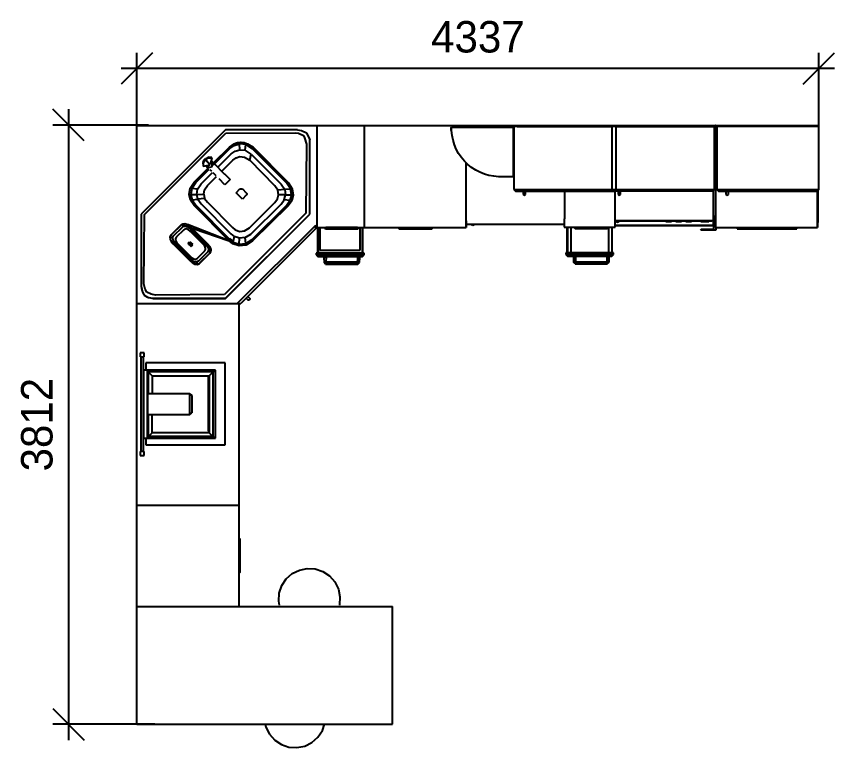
# Model space of a CAD drawing. Header units: millimetres. Extents: x 3103 to 179340, y -10977 to 70536.
# Drawn here: x 15491 to 20695, y 45012 to 49663 of the extents above; entities that cross this region are included whole.
import ezdxf

# ---------------------------------------------------------------- set-up
doc = ezdxf.new("R2010")
doc.units = ezdxf.units.MM
doc.header["$LTSCALE"] = 0.5
doc.linetypes.add('ELGO_LTYPE0', pattern=[0])
doc.layers.add('kuhnja', color=190, linetype='Continuous')
doc.layers.add('MEBEL', color=1, linetype='Continuous')
doc.styles.add('WROMLATS', font='wromlats.shx', dxfattribs={"bigfont": 'bigfont.shx'})
doc.dimstyles.new('juka', dxfattribs={"dimscale": 100, "dimtxt": 2, "dimasz": 2, "dimexe": 1, "dimexo": 1, "dimgap": 1, "dimtad": 1, "dimtoh": 1, "dimdec": 0, "dimzin": 0, "dimdsep": 46, "dimtxsty": 'WROMLATS', "dimblk": 'OBLIQUE', "dimcen": -3, "dimdle": 1, "dimclrd": 256, "dimclre": 256, "dimclrt": 256, "dimadec": 0, "dimazin": 0, "dimtfac": 1, "dimtdec": 0, "dimtix": 1, "dimtmove": 2, "dimatfit": 3, "dimldrblk": 'ORIGIN2', "dimfxl": 1, "dimtvp": 2.5, "dimtolj": 1, "dimtzin": 0, "dimarcsym": 0})

# ---------------------------------------------------------------- blocks, each defined once
blk = doc.blocks.new('m_71')
at = {"layer": 'kuhnja', "linetype": 'ELGO_LTYPE0'}
for p, q in [((86.288261, 370.065403), (90.821743, 371.58134)), ((90.821743, 371.58134), (95.593452, 371.872926)), ((95.593452, 371.872926), (100.277996, 370.920491)), ((79.13413, 363.850474), (82.301807, 367.428494)), ((82.301807, 367.428494), (86.288261, 370.065403)), ((100.277996, 370.920491), (104.556322, 368.788743)), ((104.556322, 368.788743), (108.136749, 365.62314)), ((77.001047, 359.574986), (79.13413, 363.850474)), ((108.136749, 365.62314), (110.775328, 361.639333)), ((-0.044441, 357.930064), (152.560997, 357.930064)), ((50.809812, 357.930064), (50.809812, 357.951069)), ((50.809812, 357.951069), (56.031036, 357.951069)), ((56.031036, 357.951069), (56.031036, 357.930064)), ((76.666164, 357.930064), (77.001047, 359.574986)), ((110.775328, 361.639333), (112.017202, 357.930064)), ((152.560997, 357.930064), (152.560997, 287.513156)), ((-0.106155, 287.513219), (152.560997, 287.513156)), ((60.924959, 226.933241), (60.924959, 287.513193)), ((85.24909, 286.815167), (84.746122, 284.344769)), ((84.746122, 284.344769), (85.037947, 279.576206)), ((120.990419, 286.560083), (120.90497, 286.815167)), ((121.282196, 281.791544), (120.990419, 286.560083)), ((85.037947, 279.576206), (86.554861, 275.045681)), ((120.329189, 277.110052), (121.282196, 281.791544)), ((86.554861, 275.045681), (89.193439, 271.06185)), ((118.196058, 272.834563), (120.329189, 277.110052)), ((89.193439, 271.06185), (92.773867, 267.896223)), ((111.041927, 266.619659), (115.028381, 269.256473)), ((115.028381, 269.256473), (118.196058, 272.834563)), ((61.710214, 266.986108), (60.924959, 267.754293)), ((61.710214, 266.986108), (61.719227, 247.380352)), ((92.773867, 267.896223), (97.052193, 265.764546)), ((97.052193, 265.764546), (101.736736, 264.812088)), ((101.736736, 264.812088), (106.508446, 265.103746)), ((106.508446, 265.103746), (111.041927, 266.619659)), ((60.924959, 246.513033), (61.719227, 247.380352)), ((-0.044441, 226.933241), (60.924959, 226.933241)), ((60.775661, 226.933241), (60.844278, 226.933241)), ((60.775661, 106.46348), (60.775661, 226.933241)), ((1.970577, 194.889689), (1.970577, 197.312403)), ((1.970577, 197.312403), (4.394913, 197.312403)), ((4.394913, 197.312403), (4.394913, 194.889689)), ((4.394913, 194.889689), (1.970577, 194.889689)), ((2.41394, 138.373852), (2.41394, 194.829798)), ((2.41394, 194.829798), (3.97892, 194.829798)), ((3.97892, 194.829798), (3.97892, 138.373852)), ((5.377769, 187.058592), (5.377769, 190.995312)), ((5.377769, 190.995312), (52.667999, 190.995312)), ((52.667999, 190.995312), (52.667999, 141.90712)), ((4.013634, 146.390534), (4.013634, 187.058592)), ((4.013634, 187.058592), (6.307125, 187.058592)), ((6.150532, 187.058592), (46.845388, 187.058592)), ((6.307125, 187.058592), (6.307125, 146.390534)), ((6.307125, 187.058592), (6.612396, 186.753607)), ((6.612396, 186.753607), (6.612396, 172.845459)), ((6.718635, 186.086512), (6.612396, 186.268377)), ((45.468044, 186.086512), (6.718635, 186.086512)), ((6.718635, 172.845459), (6.718635, 186.086512)), ((6.718635, 186.086512), (9.034634, 183.772087)), ((43.152141, 183.772087), (45.468044, 186.086512)), ((46.845388, 187.058592), (45.468044, 186.086512)), ((45.468044, 186.086512), (45.468044, 147.362566)), ((46.845388, 187.058592), (46.845388, 146.390534)), ((9.034634, 183.772087), (9.034634, 172.845459)), ((43.152141, 183.772087), (9.034634, 183.772087)), ((42.58399, 182.800055), (43.152141, 183.772087)), ((42.58399, 150.649071), (42.58399, 182.800055)), ((43.152141, 149.676991), (43.152141, 183.772087)), ((6.325149, 160.564184), (6.325149, 172.845459)), ((6.325149, 172.845459), (31.688166, 172.845459)), ((31.688166, 172.845459), (31.688166, 160.564184)), ((31.688166, 172.845459), (32.705545, 171.828699)), ((31.688166, 160.564184), (32.705545, 161.580896)), ((32.705545, 161.580896), (31.76527, 160.641241)), ((31.688166, 160.564184), (6.325149, 160.564184)), ((6.612396, 146.695471), (6.612396, 160.564184)), ((6.718635, 147.362566), (6.718635, 160.564184)), ((9.034634, 149.676991), (9.034634, 160.564184)), ((6.307125, 146.390534), (6.612396, 146.695471)), ((6.612396, 147.1807), (6.718635, 147.362566)), ((6.718635, 147.362566), (9.034634, 149.676991)), ((45.468044, 147.362566), (6.718635, 147.362566)), ((9.034634, 149.676991), (43.152141, 149.676991)), ((43.152141, 149.676991), (42.58399, 150.649071)), ((45.468044, 147.362566), (43.152141, 149.676991)), ((46.845388, 146.390534), (45.468044, 147.362566)), ((6.307125, 146.390534), (4.013634, 146.390534)), ((5.377769, 141.90712), (5.377769, 146.390534)), ((52.667999, 141.90712), (5.377769, 141.90712)), ((46.845388, 146.390534), (6.307125, 146.390534)), ((16.034365, 146.390534), (46.845388, 146.390534)), ((1.970577, 135.951138), (1.970577, 138.373852)), ((1.970577, 138.373852), (4.394913, 138.373852)), ((4.394913, 138.373852), (4.394913, 135.951138)), ((4.394913, 135.951138), (1.970577, 135.951138)), ((4.364014, 101.557016), (6.962299, 102.921772)), ((4.419613, 101.65534), (6.238842, 102.76804)), ((6.238842, 102.76804), (9.72023, 103.54743)), ((6.962299, 102.921772), (9.664535, 103.449154)), ((9.664535, 103.449154), (52.82793, 103.449154)), ((9.72023, 103.54743), (52.88353, 103.54743)), ((52.82793, 103.449154), (103.185129, 53.124952)), ((52.88353, 103.54743), (103.240776, 53.223229)), ((59.83901, 106.46348), (106.851292, 59.71116)), ((106.851292, 61.786461), (62.061002, 106.46348)), ((65.191746, 103.340674), (65.89961, 104.048014)), ((65.89961, 104.048014), (66.3517, 104.504252)), ((66.207504, 102.327442), (66.914368, 103.033877)), ((67.333746, 104.469919), (66.3517, 104.504252)), ((66.914368, 103.033877), (67.366505, 103.490067)), ((67.366505, 103.490067), (67.333746, 104.469919)), ((2.470589, 96.259976), (3.250599, 99.739075)), ((2.754783, 97.527361), (3.053951, 99.058676)), ((3.053951, 99.058676), (3.130722, 99.204683)), ((3.250599, 99.739075), (4.364014, 101.557016)), ((4.916477, 98.029327), (4.201126, 94.709253)), ((4.369449, 101.559877), (4.419613, 101.65534)), ((5.965233, 99.758053), (4.916477, 98.029327)), ((8.438015, 101.040316), (5.965233, 99.758053)), ((11.017322, 101.520968), (8.438015, 101.040316)), ((52.292299, 101.143599), (11.017322, 101.520968)), ((100.88706, 52.580738), (52.292299, 101.143599)), ((2.470589, 53.124952), (2.470589, 96.259976)), ((4.201126, 94.709253), (4.578876, 53.461361)), ((36.075163, 83.126259), (34.541893, 82.906962)), ((34.56583, 83.018637), (36.1135, 83.239985)), ((35.598135, 81.712246), (36.075163, 83.126259)), ((36.1135, 83.239985), (36.075163, 83.126259)), ((36.075163, 83.126259), (37.364149, 82.528687)), ((36.1135, 83.239985), (37.414646, 82.636738)), ((21.722889, 70.979261), (31.944466, 81.247807)), ((31.944466, 81.15263), (21.818542, 70.979786)), ((23.008013, 70.985603), (31.950712, 79.969311)), ((24.420881, 70.992518), (31.957531, 78.563738)), ((31.944466, 81.247807), (32.952165, 82.125759)), ((32.943249, 82.022381), (31.944466, 81.15263)), ((31.950712, 79.969311), (32.832289, 80.7374)), ((31.957531, 78.563738), (32.700586, 79.211092)), ((32.700586, 79.211092), (33.890343, 79.869413)), ((32.832289, 80.7374), (34.24406, 81.518555)), ((32.943249, 82.022381), (32.924557, 81.805706)), ((34.541893, 82.906962), (32.943249, 82.022381)), ((32.952165, 82.125759), (32.943249, 82.022381)), ((32.952165, 82.125759), (34.56583, 83.018637)), ((33.890343, 79.869413), (35.031509, 80.032635)), ((34.24406, 81.518555), (34.541893, 82.906962)), ((35.598135, 81.712246), (34.24406, 81.518555)), ((35.031509, 80.032635), (35.990858, 79.587889)), ((36.736393, 81.184483), (35.598135, 81.712246)), ((35.990858, 79.587889), (40.55767, 75.089932)), ((42.155266, 75.847435), (36.736393, 81.184483)), ((37.364149, 82.528687), (43.500233, 76.485157)), ((37.414646, 82.636738), (43.608379, 76.536465)), ((107.103205, 77.423143), (108.120537, 78.439808)), ((108.120537, 78.439808), (134.67741, 78.439808)), ((111.732483, 79.087544), (111.784315, 82.00922)), ((112.434816, 79.087544), (111.732483, 79.087544)), ((112.7316, 82.997227), (111.784315, 82.00922)), ((111.784315, 82.00922), (112.434816, 81.739044)), ((112.434816, 81.739044), (113.004637, 82.336331)), ((112.434816, 81.739044), (113.085413, 81.468821)), ((113.137102, 79.087544), (112.434816, 79.087544)), ((112.7316, 82.997227), (131.946564, 83.006239)), ((113.004637, 82.336331), (112.7316, 82.997227)), ((131.695509, 82.336331), (113.004637, 82.336331)), ((113.004637, 82.336331), (113.277578, 81.675387)), ((113.277578, 81.675387), (113.085413, 81.468821)), ((113.085413, 81.468821), (113.137102, 79.087544)), ((113.277578, 81.675387), (131.444406, 81.666374)), ((131.444406, 81.666374), (131.695509, 82.336331)), ((131.755257, 81.401682), (131.444406, 81.666374)), ((131.694221, 79.031515), (131.755257, 81.401682)), ((132.396459, 79.031515), (131.694221, 79.031515)), ((131.946564, 83.006239), (131.695509, 82.336331)), ((131.695509, 82.336331), (132.396459, 81.694079)), ((132.396459, 81.694079), (131.755257, 81.401682)), ((131.946564, 83.006239), (133.037853, 81.986523)), ((133.037853, 81.986523), (132.396459, 81.694079)), ((133.098698, 79.031515), (132.396459, 79.031515)), ((133.037853, 81.986523), (133.098698, 79.031515)), ((134.67741, 78.439808), (135.69479, 77.423143)), ((256.080818, 77.321625), (257.098198, 78.338337)), ((257.098198, 78.338337), (283.655071, 78.338337)), ((260.710144, 78.986025), (260.761881, 81.907702)), ((261.412382, 78.986025), (260.710144, 78.986025)), ((261.709261, 82.895756), (260.761881, 81.907702)), ((260.761881, 81.907702), (261.412382, 81.637526)), ((261.412382, 81.637526), (261.982202, 82.234812)), ((261.412382, 81.637526), (262.063074, 81.367302)), ((262.114715, 78.986025), (261.412382, 78.986025)), ((261.709261, 82.895756), (280.924177, 82.90472)), ((261.982202, 82.234812), (261.709261, 82.895756)), ((280.673122, 82.234812), (261.982202, 82.234812)), ((261.982202, 82.234812), (262.255239, 81.573868)), ((262.255239, 81.573868), (262.063074, 81.367302)), ((262.063074, 81.367302), (262.114715, 78.986025)), ((262.255239, 81.573868), (280.422068, 81.564856)), ((280.422068, 81.564856), (280.673122, 82.234812)), ((280.73287, 81.300163), (280.422068, 81.564856)), ((280.671835, 78.929997), (280.73287, 81.300163)), ((281.374121, 78.929997), (280.671835, 78.929997)), ((280.924177, 82.90472), (280.673122, 82.234812)), ((280.673122, 82.234812), (281.374121, 81.59256)), ((281.374121, 81.59256), (280.73287, 81.300163)), ((280.924177, 82.90472), (282.015514, 81.885004)), ((282.015514, 81.885004), (281.374121, 81.59256)), ((282.076359, 78.929997), (281.374121, 78.929997)), ((282.015514, 81.885004), (282.076359, 78.929997)), ((283.655071, 78.338337), (284.672451, 77.321625)), ((40.98053, 73.437214), (40.551042, 72.332144)), ((40.55767, 75.089932), (40.970564, 74.372196)), ((40.970564, 74.372196), (40.98053, 73.437214)), ((42.147398, 72.57514), (42.657995, 73.886299)), ((42.645216, 74.995804), (42.155266, 75.847435)), ((44.054985, 75.520802), (42.645216, 74.995804)), ((42.657995, 73.886299), (42.645216, 74.995804)), ((42.657995, 73.886299), (44.069528, 74.264431)), ((44.069528, 74.264431), (43.491316, 72.779703)), ((43.500233, 76.485157), (44.054985, 75.520802)), ((43.599462, 72.796154), (44.183016, 74.294853)), ((43.608379, 76.536465), (44.168377, 75.563002)), ((44.168377, 75.563002), (44.054985, 75.520802)), ((44.054985, 75.520802), (44.069528, 74.264431)), ((44.183016, 74.294853), (44.168377, 75.563002)), ((107.103205, 76.401281), (107.103205, 77.423143)), ((135.69479, 77.423143), (107.103205, 77.423143)), ((135.69479, 76.401281), (107.103205, 76.401281)), ((107.782793, 61.104775), (107.782793, 76.091099)), ((107.782793, 76.091099), (108.153725, 76.091099)), ((108.153725, 61.104775), (108.153725, 76.401281)), ((109.252024, 61.104775), (109.252024, 74.630118)), ((109.252024, 74.630118), (133.370685, 74.630118)), ((133.370685, 74.630118), (133.370685, 61.104775)), ((134.606123, 61.104775), (134.606123, 76.401281)), ((134.606123, 76.091099), (134.962654, 76.091099)), ((134.962654, 76.091099), (134.962654, 61.104775)), ((135.69479, 77.423143), (135.69479, 76.401281)), ((256.080818, 76.299811), (256.080818, 77.321625)), ((284.672451, 77.321625), (256.080818, 77.321625)), ((284.672451, 76.299811), (256.080818, 76.299811)), ((256.760406, 61.003256), (256.760406, 75.98958)), ((256.760406, 75.98958), (257.131433, 75.98958)), ((257.131433, 61.003256), (257.131433, 76.299811)), ((257.138729, 61.003256), (257.138729, 76.299811)), ((259.067249, 61.003256), (259.067249, 76.299811)), ((281.669807, 61.100769), (281.669807, 76.299811)), ((283.598232, 61.003256), (283.598232, 76.299811)), ((283.598232, 75.98958), (283.940315, 75.98958)), ((283.940315, 75.98958), (283.940315, 61.003256)), ((284.672451, 77.321625), (284.672451, 76.299811)), ((19.884682, 68.0933), (20.532226, 69.502068)), ((20.63899, 69.516277), (19.997501, 68.120623)), ((20.532226, 69.502068), (21.722889, 70.979261)), ((20.532226, 69.502068), (20.63899, 69.516277)), ((21.818542, 70.979786), (20.63899, 69.516277)), ((20.63899, 69.516277), (20.862818, 69.546127)), ((21.304893, 67.243052), (21.399879, 68.460655)), ((21.399879, 68.460655), (21.966314, 69.693184)), ((21.722889, 70.979261), (21.818542, 70.979786)), ((21.818542, 70.979786), (22.0191, 70.98074)), ((21.966314, 69.693184), (23.008013, 70.985603)), ((22.985506, 67.838383), (23.065567, 68.864584)), ((23.065567, 68.864584), (23.542976, 69.903326)), ((23.542976, 69.903326), (24.420881, 70.992518)), ((26.573276, 59.423113), (55.116033, 69.124079)), ((55.116033, 69.124079), (30.114698, 59.348011)), ((32.454491, 72.393656), (30.696773, 70.414496)), ((30.696773, 70.414496), (32.281589, 72.368908)), ((30.696773, 70.414496), (32.599783, 72.326231)), ((31.988764, 72.171068), (30.696773, 70.414496)), ((33.354282, 71.536017), (30.696773, 70.414496)), ((33.355951, 71.394348), (30.696773, 70.414496)), ((30.696773, 70.414496), (33.290768, 71.226931)), ((33.141708, 71.035242), (30.696773, 70.414496)), ((30.696773, 70.414496), (30.846834, 71.023941)), ((30.696773, 70.414496), (31.388712, 69.733048)), ((30.846834, 71.023941), (31.988764, 72.171068)), ((31.388712, 69.733048), (33.141708, 71.035242)), ((39.567709, 71.066666), (32.031011, 63.495445)), ((32.037878, 62.089872), (40.98053, 71.073628)), ((32.044124, 60.811424), (42.265701, 71.079922)), ((32.281589, 72.368908), (32.454491, 72.393656)), ((32.599783, 72.326231), (33.290768, 71.644831)), ((42.170048, 71.079445), (32.608986, 61.474514)), ((33.290768, 71.644831), (33.354282, 71.536017)), ((33.290768, 71.226931), (33.355951, 71.394348)), ((55.116033, 69.124079), (34.181309, 48.019695)), ((40.551042, 72.332144), (39.567709, 71.066666)), ((40.98053, 71.073628), (42.147398, 72.57514)), ((42.170048, 71.079445), (41.969442, 71.078444)), ((43.491316, 72.779703), (42.170048, 71.079445)), ((42.265701, 71.079922), (42.170048, 71.079445)), ((42.265701, 71.079922), (43.599462, 72.796154)), ((43.599462, 72.796154), (43.264723, 72.74518)), ((57.271814, 70.837069), (55.116033, 69.124079)), ((55.360269, 68.165064), (57.442236, 69.819355)), ((57.536888, 69.253922), (55.496025, 67.632246)), ((61.075115, 72.176695), (57.271814, 70.837069)), ((57.442236, 69.819355), (61.115217, 71.11311)), ((57.442236, 69.819355), (57.536888, 69.253922)), ((58.003664, 66.46657), (57.536888, 69.253922)), ((65.157413, 71.72451), (61.075115, 72.176695)), ((61.115217, 71.11311), (61.247301, 67.60912)), ((61.115217, 71.11311), (65.057659, 70.67647)), ((65.057659, 70.67647), (64.728832, 67.223454)), ((65.057659, 70.67647), (68.893528, 68.224049)), ((69.129419, 69.185162), (65.157413, 71.72451)), ((90.247631, 48.26417), (69.129419, 69.185162)), ((19.776201, 66.701508), (19.884682, 68.0933)), ((19.889974, 66.741848), (19.776201, 66.701508)), ((19.776201, 66.701508), (20.379448, 65.523481)), ((19.997501, 68.120623), (19.889974, 66.741848)), ((19.889974, 66.741848), (21.304893, 67.243052)), ((20.48769, 65.574741), (19.889974, 66.741848)), ((20.379448, 65.523481), (26.573276, 59.423113)), ((26.623773, 59.531212), (20.48769, 65.574741)), ((21.304893, 67.243052), (21.832752, 66.212368)), ((21.832752, 66.212368), (27.25153, 60.875321)), ((23.430395, 66.969776), (22.985506, 67.838383)), ((27.997255, 62.471867), (23.430395, 66.969776)), ((35.142946, 47.783852), (55.360269, 68.165064)), ((38.311052, 47.006941), (56.165123, 65.005636)), ((56.165123, 65.005636), (58.003664, 66.46657)), ((61.247301, 67.60912), (58.003664, 66.46657)), ((64.728832, 67.223454), (61.247301, 67.60912)), ((64.728832, 67.223454), (68.116379, 65.057802)), ((68.116379, 65.057802), (86.126947, 47.215462)), ((68.893528, 68.224049), (89.288092, 48.019934)), ((26.573276, 59.423113), (27.40941, 58.917618)), ((26.720047, 59.473038), (26.623773, 59.531212)), ((27.25153, 60.875321), (27.983093, 60.433054)), ((27.40941, 58.917618), (28.571653, 58.829975)), ((27.983093, 60.433054), (27.752447, 59.823895)), ((27.983093, 60.433054), (28.999948, 60.356379)), ((28.613758, 62.099123), (27.997255, 62.471867)), ((28.571653, 58.829975), (30.114698, 59.348011)), ((29.470682, 62.034464), (28.613758, 62.099123)), ((28.999948, 60.356379), (28.966284, 60.236454)), ((28.999948, 60.356379), (30.349874, 60.80966)), ((30.608415, 62.416506), (29.470682, 62.034464)), ((30.114698, 59.348011), (32.044124, 60.811424)), ((30.349874, 60.80966), (32.037878, 62.089872)), ((32.031011, 63.495445), (30.608415, 62.416506)), ((42.074108, 46.084118), (57.121038, 61.252976)), ((57.121038, 61.252976), (58.670521, 62.484217)), ((58.670521, 62.484217), (61.40418, 63.447046)), ((61.40418, 63.447046), (64.33835, 63.122034)), ((64.33835, 63.122034), (67.193222, 61.296892)), ((67.193222, 61.296892), (82.372093, 46.259785)), ((106.851292, 61.104775), (135.64949, 61.104775)), ((107.428353, -0.05703), (107.428353, 61.104775)), ((111.978769, 61.104775), (112.7316, 61.889982)), ((112.7316, 61.889982), (131.946564, 61.898947)), ((112.7316, 61.889982), (113.004637, 61.229038)), ((113.004637, 61.229038), (112.886047, 61.104775)), ((131.695509, 61.229038), (113.004637, 61.229038)), ((113.004637, 61.229038), (113.055944, 61.104775)), ((131.648922, 61.104775), (131.695509, 61.229038)), ((131.946564, 61.898947), (131.695509, 61.229038)), ((131.695509, 61.229038), (131.831121, 61.104775)), ((131.946564, 61.898947), (132.796478, 61.104775)), ((135.64949, -0.05703), (135.64949, 61.197376)), ((135.64949, 61.197376), (196.645117, 61.197329)), ((155.797243, 61.197376), (156.565904, 61.98206)), ((156.565904, 61.98206), (176.184559, 61.991119)), ((156.565904, 61.98206), (156.844616, 61.321545)), ((156.844616, 61.321545), (156.723595, 61.197376)), ((175.928306, 61.321545), (156.844616, 61.321545)), ((156.844616, 61.321545), (156.897068, 61.197376)), ((175.880718, 61.197329), (175.928306, 61.321545)), ((176.184559, 61.991119), (175.928306, 61.321545)), ((175.928306, 61.321545), (176.06678, 61.197329)), ((176.184559, 61.991119), (177.052402, 61.197329)), ((196.645117, 61.197329), (196.645117, 22.529134)), ((196.645117, 57.198286), (196.645117, 61.116696)), ((196.645117, 61.116696), (196.645117, 59.201002)), ((196.645117, 59.201002), (255.185032, 59.200955)), ((200.56715, 59.985685), (199.850845, 59.325171)), ((199.850845, 59.201002), (199.850845, 59.325171)), ((200.65279, 59.994698), (200.56715, 59.985685)), ((201.368713, 59.325171), (200.65279, 59.994698)), ((201.368713, 59.201002), (201.368713, 59.325171)), ((255.185032, 55.887938), (255.185032, 61.003256)), ((255.185032, 61.003256), (285.652637, 61.003256)), ((260.956335, 61.003256), (261.709261, 61.788464)), ((261.709261, 61.788464), (280.924177, 61.797428)), ((261.709261, 61.788464), (261.982202, 61.12752)), ((261.982202, 61.12752), (261.863661, 61.003256)), ((280.673122, 61.12752), (261.982202, 61.12752)), ((261.982202, 61.12752), (262.033558, 61.003256)), ((280.626535, 61.003256), (280.673122, 61.12752)), ((280.924177, 61.797428), (280.673122, 61.12752)), ((280.673122, 61.12752), (280.808782, 61.003256)), ((280.924177, 61.797428), (281.774092, 61.003256)), ((285.652637, 61.003256), (285.652637, 39.410496)), ((343.946361, 60.095072), (285.652637, 60.095072)), ((285.652637, 59.840345), (344.244337, 59.840345)), ((337.089443, 62.835455), (336.863851, 62.491131)), ((336.863851, 62.491131), (337.089443, 62.067032)), ((345.756721, 62.835455), (337.089443, 62.835455)), ((337.089443, 62.067032), (344.487381, 62.067032)), ((344.244337, 59.840345), (343.946361, 60.095072)), ((344.244337, 56.989575), (344.244337, 59.840345)), ((344.487381, 62.067032), (344.487381, 54.354906)), ((345.546484, 0.155163), (345.546484, 61.157322)), ((345.546484, 61.157322), (406.542063, 61.157274)), ((345.756721, 61.157322), (345.756721, 62.835455)), ((358.574104, 61.157322), (358.574104, 61.870003)), ((358.574104, 61.870003), (376.335716, 61.870003)), ((376.335716, 61.870003), (361.954164, 61.870003)), ((376.335716, 61.870003), (394.097328, 61.870003)), ((394.097328, 61.870003), (394.097328, 61.157274)), ((406.542063, 61.157274), (406.542063, 39.196253)), ((406.542063, 57.159472), (406.542063, 61.076593)), ((255.312013, 55.201912), (255.312013, 55.887938)), ((255.312013, 39.422321), (255.312013, 55.397129)), ((285.652637, 56.989575), (344.301367, 56.989575)), ((286.015606, 56.989575), (286.015606, 57.178116)), ((286.015606, 57.178116), (343.304968, 57.178116)), ((286.051226, 57.415295), (287.04648, 57.906532)), ((286.051226, 57.178116), (286.051226, 57.415295)), ((287.04648, 57.906532), (288.041687, 57.415295)), ((288.041687, 57.415295), (288.041687, 57.178116)), ((315.900469, 57.178116), (315.900469, 57.505035)), ((315.900469, 57.505035), (316.484833, 57.505035)), ((316.484833, 57.505035), (316.484833, 57.178116)), ((316.484833, 57.505035), (318.167543, 57.505035)), ((318.167543, 57.505035), (318.167543, 57.178116)), ((318.167543, 57.505035), (319.26589, 57.505035)), ((319.26589, 57.505035), (319.26589, 57.178116)), ((321.87624, 57.178116), (321.87624, 57.505035)), ((321.87624, 57.505035), (322.460604, 57.505035)), ((322.460604, 57.505035), (322.460604, 57.178116)), ((322.460604, 57.505035), (324.143314, 57.505035)), ((324.143314, 57.505035), (324.143314, 57.178116)), ((324.143314, 57.505035), (325.241661, 57.505035)), ((325.241661, 57.505035), (325.241661, 57.178116)), ((327.852011, 57.178116), (327.852011, 57.505035)), ((327.852011, 57.505035), (328.436422, 57.505035)), ((328.436422, 57.505035), (328.436422, 57.178116)), ((328.436422, 57.505035), (330.119133, 57.505035)), ((330.119133, 57.505035), (330.119133, 57.178116)), ((330.119133, 57.505035), (331.21748, 57.505035)), ((331.21748, 57.505035), (331.21748, 57.178116)), ((336.80954, 57.178116), (336.80954, 57.562876)), ((336.80954, 57.562876), (341.616201, 57.562876)), ((341.616201, 57.562876), (341.616201, 57.178116)), ((343.304968, 57.178116), (343.304968, 56.989575)), ((344.301367, 56.989575), (344.301367, 38.765049)), ((406.542063, 58.436918), (406.554651, 58.451557)), ((406.554651, 58.451557), (406.542063, 58.451557)), ((406.554651, 58.451557), (406.856823, 58.099938)), ((406.856823, 58.099938), (406.856823, 38.881826)), ((52.82793, 2.800751), (2.470589, 53.124952)), ((4.578876, 53.461361), (53.173542, 4.898548)), ((101.264715, 11.332846), (100.88706, 52.580738)), ((103.185129, 53.124952), (103.185129, 11.09519)), ((103.240776, 53.223229), (103.240776, 8.709436)), ((345.546484, 50.954771), (345.528412, 50.954771)), ((31.935167, 44.792414), (31.127977, 41.381073)), ((34.181309, 48.019695), (31.935167, 44.792414)), ((32.194233, 41.372728), (32.973766, 44.667149)), ((32.973766, 44.667149), (35.142946, 47.783852)), ((32.973766, 44.667149), (36.395454, 44.254589)), ((36.395454, 44.254589), (35.706997, 41.345263)), ((36.395454, 44.254589), (38.311052, 47.006941)), ((40.459633, 43.764496), (36.395454, 44.254589)), ((40.459633, 43.764496), (42.074108, 46.084118)), ((62.994766, 44.19179), (59.195328, 40.361595)), ((65.294504, 41.913509), (62.994766, 44.19179)), ((82.372093, 46.259785), (83.951998, 44.070768)), ((83.951998, 44.070768), (84.604549, 41.570139)), ((86.126947, 47.215462), (88.001585, 44.617987)), ((91.410923, 45.078755), (88.001585, 44.617987)), ((88.001585, 44.617987), (88.775873, 41.650868)), ((89.288092, 48.019934), (91.410923, 45.078755)), ((92.445707, 45.218611), (90.247631, 48.26417)), ((92.287683, 41.718817), (91.410923, 45.078755)), ((93.353653, 41.739416), (92.445707, 45.218611)), ((31.127977, 41.381073), (31.783485, 37.64801)), ((32.194233, 41.372728), (35.706997, 41.345263)), ((32.827282, 37.767553), (32.194233, 41.372728)), ((35.706997, 41.345263), (36.266041, 38.161516)), ((35.706997, 41.345263), (39.879465, 41.312552)), ((39.879465, 41.312552), (40.459633, 43.764496)), ((39.879465, 41.312552), (40.350628, 38.629389)), ((59.195328, 40.361595), (61.495113, 38.083315)), ((63.021421, 38.089752), (65.301132, 40.387964)), ((65.533876, 41.581869), (65.294504, 41.913509)), ((65.301132, 40.387964), (65.570593, 40.799952)), ((65.632725, 41.202974), (65.533876, 41.581869)), ((65.570593, 40.799952), (65.632725, 41.202974)), ((84.604549, 41.570139), (84.194231, 38.910103)), ((88.775873, 41.650868), (84.604549, 41.570139)), ((88.288975, 38.494587), (88.775873, 41.650868)), ((88.775873, 41.650868), (92.287683, 41.718817)), ((92.287683, 41.718817), (91.736364, 38.144779)), ((92.782736, 38.03854), (93.353653, 41.739416)), ((225.168609, 38.402557), (226.185894, 39.419365)), ((230.678606, 41.421366), (231.39596, 42.090035)), ((230.678606, 39.419794), (230.678606, 41.421366)), ((231.39596, 42.090035), (232.113361, 41.421366)), ((232.113361, 41.421366), (232.113361, 40.780401)), ((232.113361, 40.780401), (232.113361, 39.419937)), ((286.210823, 38.408709), (285.193348, 39.425325)), ((287.386703, 41.42642), (288.104057, 42.094803)), ((287.386703, 39.410687), (287.386703, 41.42642)), ((288.104057, 42.094803), (288.821459, 41.42642)), ((288.821459, 41.42642), (288.821459, 40.785694)), ((288.821459, 40.785694), (288.821459, 39.41083)), ((344.666672, 38.399744), (343.649483, 39.416361)), ((346.283293, 38.407421), (347.300577, 39.424181)), ((351.793241, 41.426182), (352.510643, 42.094851)), ((351.793241, 39.424658), (351.793241, 41.426182)), ((352.510643, 42.094851), (353.227997, 41.426182)), ((353.227997, 41.426182), (353.227997, 40.785217)), ((353.227997, 40.785217), (353.227997, 39.424801)), ((407.325458, 38.413572), (406.307983, 39.430142)), ((31.783485, 37.64801), (34.240055, 34.013081)), ((36.266041, 38.161516), (32.827282, 37.767553)), ((32.827282, 37.767553), (35.199642, 34.257174)), ((35.199642, 34.257174), (43.236637, 26.295185)), ((36.266041, 38.161516), (38.36112, 35.061455)), ((38.36112, 35.061455), (45.214605, 28.271961)), ((40.350628, 38.629389), (42.116308, 36.01675)), ((42.116308, 36.01675), (47.564077, 30.619812)), ((52.51646, 35.569), (49.123716, 32.17845)), ((55.632305, 32.455206), (52.51646, 35.569)), ((61.495113, 38.083315), (63.021421, 38.089752)), ((82.416057, 36.190748), (67.369127, 21.021843)), ((68.325043, 17.269182), (86.179066, 35.267925)), ((89.347172, 34.490967), (69.129419, 14.109802)), ((69.374084, 13.150835), (90.308809, 34.255123)), ((84.194231, 38.910103), (82.416057, 36.190748)), ((88.288975, 38.494587), (84.194231, 38.910103)), ((86.179066, 35.267925), (88.288975, 38.494587)), ((91.155004, 38.203764), (88.288975, 38.494587)), ((91.736364, 38.144779), (89.347172, 34.490967)), ((90.308809, 34.255123), (92.782736, 38.03854)), ((91.736364, 38.144779), (91.155004, 38.203764)), ((92.782736, 38.03854), (91.736364, 38.144779)), ((225.168609, 38.402557), (286.210823, 38.408709)), ((225.168609, 0.74811), (225.168609, 38.402557)), ((283.624792, 38.393593), (344.666672, 38.399744)), ((283.624792, 0.752926), (283.624792, 38.393593)), ((286.210823, 38.408709), (286.210823, 0.74811)), ((344.666672, 0.752926), (344.666672, 38.399744)), ((346.283293, 38.407421), (407.325458, 38.413572)), ((346.283293, 0.752974), (346.283293, 38.407421)), ((407.325458, 38.413572), (407.325458, 0.752974)), ((34.240055, 34.013081), (42.636299, 25.695229)), ((45.334959, 28.392172), (47.039461, 30.09553)), ((52.239513, 29.064703), (55.632305, 32.455206)), ((224.854469, 30.796766), (218.833399, 30.796766)), ((224.854469, 30.796766), (224.854469, 1.163626)), ((39.597797, 24.403143), (39.848089, 24.478102)), ((39.848089, 24.478102), (39.681387, 22.384834)), ((39.848089, 24.478102), (43.759775, 23.623896)), ((41.175079, 24.188328), (41.490602, 24.523878)), ((41.202211, 24.182415), (42.436075, 25.415421)), ((41.477394, 24.537087), (41.491985, 24.522495)), ((41.922855, 24.198294), (42.44442, 24.733782)), ((42.436075, 25.415421), (43.08486, 25.032091)), ((42.436075, 25.415421), (43.36462, 25.060511)), ((42.44442, 24.733782), (43.11471, 25.046015)), ((43.11471, 25.046015), (43.831777, 25.087643)), ((43.591452, 26.649809), (44.459343, 27.517128)), ((43.831777, 25.087643), (44.486475, 24.852133)), ((44.486475, 24.852133), (44.979, 24.375486)), ((45.963192, 22.792482), (52.209949, 29.035091)), ((48.344087, 25.171757), (56.371689, 17.219114)), ((50.693464, 27.519655), (57.295132, 20.979691)), ((52.209949, 29.035091), (52.239513, 29.064703)), ((39.431095, 22.309876), (39.597797, 24.403143)), ((40.597534, 20.622158), (39.431095, 22.309876)), ((39.681387, 22.384834), (40.847778, 20.697069)), ((39.991617, 21.498871), (40.040827, 20.881844)), ((40.040827, 20.881844), (40.075636, 20.68286)), ((40.075636, 20.68286), (40.96117, 19.915867)), ((40.847778, 20.697069), (40.597534, 20.622158)), ((43.759775, 23.623896), (40.847778, 20.697069)), ((40.864849, 20.349217), (40.936613, 20.600128)), ((42.575598, 19.204855), (40.864849, 20.349217)), ((43.801117, 23.553705), (40.936613, 20.600128)), ((40.936613, 20.600128), (42.647362, 19.455814)), ((40.96117, 19.915867), (41.010189, 19.913101)), ((41.010189, 19.913101), (41.48817, 19.932318)), ((41.854334, 24.040032), (41.922855, 24.198294)), ((42.088222, 21.94376), (42.166376, 21.868134)), ((42.647362, 19.455814), (44.734812, 19.651222)), ((44.734812, 19.651222), (43.801117, 23.553705)), ((44.399214, 21.801949), (44.238186, 21.726894)), ((44.368648, 21.181584), (45.741033, 22.553063)), ((44.92073, 22.337389), (44.399214, 21.801949)), ((44.734812, 19.651222), (44.663048, 19.400263)), ((45.214033, 23.014546), (44.92073, 22.337389)), ((44.979, 24.375486), (45.234489, 23.73023)), ((45.234489, 23.73023), (45.214033, 23.014546)), ((45.217991, 23.771811), (45.856905, 23.394346)), ((45.741033, 22.553063), (46.201897, 23.049641)), ((45.773172, 22.587681), (55.358267, 13.092089)), ((46.366024, 23.195076), (55.594206, 14.053059)), ((57.295132, 20.979691), (59.187841, 19.574928)), ((59.187841, 19.574928), (61.516189, 18.831682)), ((64.295244, 19.092417), (67.369127, 21.021843)), ((67.369127, 21.021843), (68.325043, 17.269182)), ((44.663048, 19.400263), (42.575598, 19.204855)), ((56.371689, 17.219114), (58.617449, 15.55233)), ((58.617449, 15.55233), (61.380195, 14.670372)), ((61.380195, 14.670372), (61.265755, 11.167002)), ((61.380195, 14.670372), (64.677715, 14.979792)), ((61.516189, 18.831682), (64.295244, 19.092417)), ((68.325043, 17.269182), (64.677715, 14.979792)), ((64.677715, 14.979792), (64.999723, 11.517334)), ((55.358267, 13.092089), (57.991552, 11.137724)), ((55.594206, 14.053059), (58.137274, 12.165642)), ((57.991552, 11.137724), (58.124781, 11.09519)), ((58.137274, 12.165642), (61.265755, 11.167002)), ((64.999723, 11.517334), (61.265755, 11.167002)), ((69.129419, 14.109802), (64.999723, 11.517334)), ((66.09931, 11.09519), (69.374084, 13.150835)), ((100.092316, 7.526732), (101.264715, 11.332846)), ((53.173542, 4.898548), (94.448519, 4.521132)), ((96.558189, 4.884958), (99.500608, 6.284094)), ((99.500608, 6.284094), (100.092316, 7.526732)), ((101.291847, 4.692841), (103.240776, 8.709436)), ((101.347446, 4.791164), (102.669287, 7.526732)), ((-0.044441, 0.155163), (406.542063, 0.155163)), ((95.99123, 2.800751), (52.82793, 2.800751)), ((94.448519, 4.521132), (96.558189, 4.884958)), ((95.99123, 2.800751), (98.201084, 3.201437)), ((98.201084, 3.201437), (101.291847, 4.692841)), ((101.336861, 4.786015), (101.347446, 4.791164)), ((187.89978, 3.308678), (187.600279, 2.991057)), ((187.600279, 2.991057), (187.606144, 1.458407)), ((187.606144, 1.458407), (187.612867, 2.991057)), ((187.606144, 1.458407), (187.905168, 1.140547)), ((187.612867, 2.991057), (187.90164, 3.297091)), ((187.90164, 3.308678), (187.89978, 3.308678)), ((224.854469, 1.163626), (187.90164, 1.163626)), ((187.905168, 1.140547), (187.905168, 1.163626)), ((187.905168, 1.140547), (224.880743, 1.140547)), ((194.316387, -0.05703), (194.316387, 1.140547)), ((224.880743, 1.140547), (224.880743, 3.305674)), ((286.210823, 0.74811), (225.168609, 0.74811)), ((227.176618, 0.74811), (284.093618, 0.74811)), ((227.303791, 0.710249), (227.303791, 0.74811)), ((344.666672, 0.752926), (283.624792, 0.752926)), ((286.210823, 0.752926), (342.549801, 0.752926)), ((342.531824, 0.752926), (342.531824, 0.715017)), ((342.584658, 0.752926), (344.666672, 0.752926)), ((345.855522, 0.155163), (345.546484, 0.155163)), ((407.325458, 0.752974), (346.283293, 0.752974)), ((406.542063, 0.155163), (406.542063, 0.752974))]:
    blk.add_line(p, q, dxfattribs=at)
at = {"layer": 'kuhnja'}
for p, q in [((-0.044441, 357.930064), (-0.044441, 0.155163)), ((32.705545, 161.580896), (32.705545, 171.828699)), ((-0.044441, 106.46348), (62.061002, 106.46348)), ((106.851292, 61.786461), (106.851292, 59.71116)), ((344.487381, 54.354906), (345.546484, 54.354906)), ((226.185894, 39.419365), (285.193348, 39.425325)), ((343.649483, 39.416361), (285.193348, 39.425325)), ((347.300577, 39.424181), (406.307983, 39.430142))]:
    blk.add_line(p, q, dxfattribs=at)
at = {"layer": 'kuhnja', "linetype": 'Continuous'}
for centre, radius, start, end in [((217.061807, 1.643531), 29.207013, 86.52251109, 176.75445512), ((62.092347, 20.059538), 9.819128, 245.31474039, 294.08410789)]:
    blk.add_arc(centre, radius, start, end, dxfattribs=at)
blk = doc.blocks.new('_Oblique')
at = {"color": 0, "lineweight": -2}
blk.add_line((-0.5, -0.5), (0.5, 0.5), dxfattribs=at)
blk = doc.blocks.new('*D739')
at = {"layer": 'Defpoints', "color": 0, "transparency": 16777216}
for p in [(16257.7, 49332.2), (16257.7, 48839), (20594.9, 48839)]:
    blk.add_point(p, dxfattribs=at)
at = {"layer": 'MEBEL', "lineweight": -2, "transparency": 16777216}
for p, q in [((16257.7, 48939), (16257.7, 49432.2)), ((20594.9, 48939), (20594.9, 49432.2)), ((20694.9, 49332.2), (16157.7, 49332.2))]:
    blk.add_line(p, q, dxfattribs=at)
at = {"layer": 'MEBEL', "lineweight": -2, "transparency": 16777216, "xscale": 200, "yscale": 200, "zscale": 200, "rotation": 180}
blk.add_blockref('_Oblique', (16257.7, 49332.2), dxfattribs=at)
at = {"layer": 'MEBEL', "lineweight": -2, "transparency": 16777216, "xscale": 200, "yscale": 200, "zscale": 200}
blk.add_blockref('_Oblique', (20594.9, 49332.2), dxfattribs=at)
at = {"layer": 'MEBEL', "transparency": 16777216, "insert": (18426.3, 49532.2), "char_height": 200, "attachment_point": 5, "style": 'WROMLATS'}
blk.add_mtext('\\A1;4337', dxfattribs=at)
blk = doc.blocks.new('_Origin2')
at = {"color": 0, "linetype": 'ByBlock', "lineweight": -2}
blk.add_line((-0.5, 0), (-1, 0), dxfattribs=at)
for radius in [0.5, 0.25]:
    blk.add_circle((0, 0), radius, dxfattribs=at)
blk = doc.blocks.new('*D740')
at = {"layer": 'Defpoints', "color": 0, "transparency": 16777216}
for p in [(16432.1, 48972.2), (15822.3, 45160.3), (16472.2, 45160.3)]:
    blk.add_point(p, dxfattribs=at)
at = {"layer": 'MEBEL', "lineweight": -2, "transparency": 16777216}
for p, q in [((15822.3, 49072.2), (15822.3, 45060.3)), ((16332.1, 48972.2), (15722.3, 48972.2)), ((16372.2, 45160.3), (15722.3, 45160.3))]:
    blk.add_line(p, q, dxfattribs=at)
at = {"layer": 'MEBEL', "lineweight": -2, "transparency": 16777216, "xscale": 200, "yscale": 200, "zscale": 200}
for p, rotation in [((15822.3, 48972.2), 90), ((15822.3, 45160.3), 270)]:
    blk.add_blockref('_Oblique', p, dxfattribs=dict(at, rotation=rotation))
at = {"layer": 'MEBEL', "transparency": 16777216, "insert": (15622.3, 47066.3), "char_height": 200, "attachment_point": 5, "rotation": 90, "style": 'WROMLATS'}
blk.add_mtext('\\A1;3812', dxfattribs=at)

msp = doc.modelspace()

# ---------------------------------------------------------------- block references
at = {"layer": 'MEBEL', "xscale": -10.6479999999865, "yscale": 10.6479999999865, "zscale": 10.648, "rotation": 180}
msp.add_blockref('m_71', (16257.7, 48971.6), dxfattribs=at)

# ---------------------------------------------------------------- dimensions: what is measured, and where the dimension line sits
at = {"layer": 'MEBEL'}
dim = msp.add_linear_dim(base=(16257.7, 49332.2), p1=(20594.9, 48839), p2=(16257.7, 48839), dimstyle='juka', dxfattribs=at)
dim.commit()
dim.dimension.update_dxf_attribs({"geometry": '*D739', "text_midpoint": (18426.3, 49532.2)})
dim = msp.add_linear_dim(base=(15822.3, 45160.3), p1=(16432.1, 48972.2), p2=(16472.2, 45160.3), angle=90, dimstyle='juka', dxfattribs=at)
dim.commit()
dim.dimension.update_dxf_attribs({"geometry": '*D740', "text_midpoint": (15622.3, 47066.3)})

doc.saveas('drawing.dxf')
